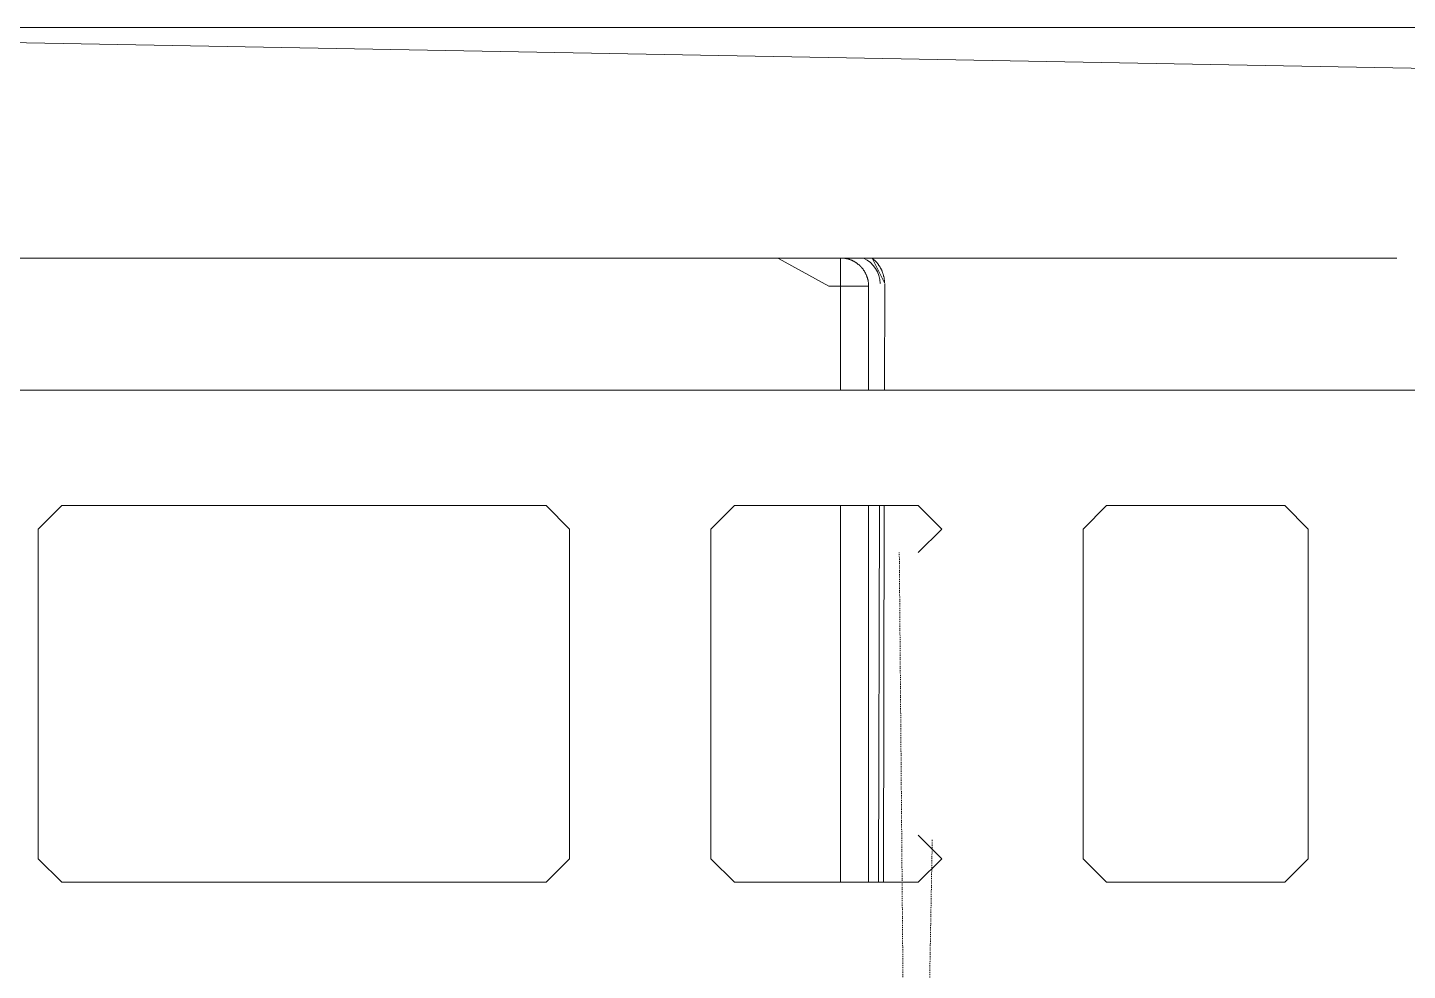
# Model space of a CAD drawing. Header units: millimetres. Extents: x 521 to 148073, y -17811 to 32040.
# Drawn here: x 59702.7 to 59855, y 10004.8 to 10108.9 of the extents above; entities that cross this region are included whole.
import ezdxf

# ---------------------------------------------------------------- set-up
doc = ezdxf.new("R2010")
doc.units = ezdxf.units.MM
doc.linetypes.add('PDF_IMPORT', pattern=[1, 0.8, -0.2])
doc.layers.add('Datové rozvody', color=6, linetype='Continuous')
doc.layers.add('PDF_Geometrie', color=7, linetype='Continuous', true_color=0xbdbdbd)

# ---------------------------------------------------------------- blocks, each defined once
blk = doc.blocks.new('projektor')
at = {"layer": 'PDF_Geometrie', "lineweight": 13}
for points in [[(86305.16, 15171.43), (86305.16, 15164.73), (86301.88, 14986.7), (86298.84, 14983.16)], [(86306.43, 14986.65), (86306.43, 15164.78)], [(86267.48, 15160.56), (86267.48, 14990.87)], [(86281.65, 14998.01), (86281.65, 15153.42)], [(86214.63, 15141.37), (86217.16, 15143.9)], [(86217.16, 15143.9), (86252.56, 15143.9)], [(86252.56, 15143.9), (86255.09, 15141.37)], [(86214.63, 15089.37), (86214.63, 15141.37)], [(86255.09, 15141.37), (86255.09, 15089.37)], [(86217.16, 15086.84), (86214.63, 15089.37)], [(86255.09, 15089.37), (86252.56, 15086.84)], [(86252.56, 15086.84), (86217.16, 15086.84)], [(86214.63, 15069.14), (86217.16, 15071.67)], [(86217.16, 15071.67), (86252.56, 15071.67)], [(86252.56, 15071.67), (86255.09, 15069.14)], [(86214.63, 15049.41), (86214.63, 15069.14)], [(86255.09, 15069.14), (86255.09, 15049.41)], [(86278.65, 15059.02), (86281.64, 15064.42)], [(86278.65, 15059.02), (86278.65, 15054.73)], [(86255.09, 15057.76), (86214.63, 15057.76)], [(86267.48, 15057.76), (86281.65, 15057.76)], [(86281.65, 15057.27), (86281.64, 15057.26), (86281.64, 15057.22), (86281.63, 15057.17), (86281.62, 15057.12), (86281.6, 15057.07), (86281.59, 15057.02), (86281.58, 15056.97), (86281.57, 15056.93), (86281.55, 15056.88), (86281.54, 15056.83), (86281.52, 15056.79), (86281.51, 15056.74), (86281.49, 15056.69), (86281.47, 15056.65), (86281.45, 15056.6), (86281.43, 15056.55), (86281.41, 15056.51), (86281.39, 15056.46), (86281.37, 15056.42), (86281.35, 15056.38), (86281.33, 15056.33), (86281.3, 15056.29), (86281.28, 15056.25), (86281.25, 15056.2), (86281.23, 15056.16), (86281.2, 15056.12), (86281.17, 15056.08), (86281.14, 15056.04), (86281.12, 15056), (86281.09, 15055.96), (86281.06, 15055.92), (86281.03, 15055.88), (86280.99, 15055.84), (86280.96, 15055.8), (86280.93, 15055.76), (86280.9, 15055.73), (86280.86, 15055.69), (86280.83, 15055.66), (86280.79, 15055.62), (86280.76, 15055.59), (86280.72, 15055.55), (86280.69, 15055.52), (86280.65, 15055.48), (86280.61, 15055.45), (86280.57, 15055.42), (86280.54, 15055.39), (86280.5, 15055.36), (86280.46, 15055.33), (86280.42, 15055.3), (86280.38, 15055.27), (86280.33, 15055.24), (86280.29, 15055.22), (86280.25, 15055.19), (86280.21, 15055.16), (86280.17, 15055.14), (86280.12, 15055.12), (86280.08, 15055.09), (86280.04, 15055.07), (86279.99, 15055.05), (86279.95, 15055.02), (86279.9, 15055), (86279.86, 15054.98), (86279.81, 15054.96), (86279.76, 15054.95), (86279.72, 15054.93), (86279.67, 15054.91), (86279.63, 15054.89), (86279.58, 15054.88), (86279.53, 15054.86), (86279.48, 15054.85), (86279.44, 15054.84), (86279.39, 15054.82), (86279.34, 15054.81), (86279.29, 15054.8), (86279.24, 15054.79), (86279.19, 15054.78), (86279.14, 15054.77), (86279.1, 15054.77), (86279.05, 15054.76), (86279, 15054.75), (86278.95, 15054.75), (86278.9, 15054.74), (86278.85, 15054.74), (86278.8, 15054.74), (86278.75, 15054.74), (86278.7, 15054.73), (86278.65, 15054.73)], [(86255.09, 15054.73), (86214.63, 15054.73)], [(86255.09, 15053.57), (86214.63, 15053.66)], [(86278.65, 15054.73), (86267.48, 15054.73)], [(86278.88, 15053.01), (86267.48, 15053.04), (86267.48, 15053.54)], [(86255.09, 15053.07), (86214.63, 15053.15)], [(86219.69, 15049.41), (86217.16, 15046.88), (86214.63, 15049.41)], [(86255.09, 15049.41), (86252.56, 15046.88), (86250.03, 15049.41)], [(86214.63, 15029.18), (86217.16, 15031.71)], [(86217.16, 15031.71), (86252.56, 15031.71)], [(86252.56, 15031.71), (86255.09, 15029.18)], [(86214.63, 15010.05), (86214.63, 15029.18)], [(86255.09, 15029.18), (86255.09, 15010.05)], [(86217.16, 15007.52), (86214.63, 15010.05)], [(86255.09, 15010.05), (86252.56, 15007.52)], [(86252.56, 15007.52), (86217.16, 15007.52)]]:
    blk.add_lwpolyline(points, dxfattribs=at)
for points in [[(86278.89, 15053.48), (86278.89, 15053.48), (86278.89, 15053.49), (86278.89, 15053.49), (86278.89, 15053.49), (86278.89, 15053.5), (86278.89, 15053.5), (86278.89, 15053.5), (86278.89, 15053.51), (86278.89, 15053.51), (86278.89, 15053.51), (86278.89, 15053.51)], [(86281.65, 15054.34), (86281.63, 15054.33), (86281.6, 15054.28), (86281.56, 15054.24), (86281.53, 15054.2), (86281.49, 15054.16), (86281.45, 15054.12), (86281.42, 15054.08), (86281.38, 15054.04), (86281.34, 15054), (86281.3, 15053.97), (86281.26, 15053.93), (86281.22, 15053.89), (86281.18, 15053.86), (86281.14, 15053.82), (86281.1, 15053.79), (86281.05, 15053.76), (86281.01, 15053.72), (86280.97, 15053.69), (86280.92, 15053.66), (86280.88, 15053.63), (86280.83, 15053.6), (86280.79, 15053.57), (86280.74, 15053.54), (86280.69, 15053.51), (86280.65, 15053.48), (86280.6, 15053.46), (86280.55, 15053.43), (86280.5, 15053.4), (86280.45, 15053.38), (86280.41, 15053.36), (86280.36, 15053.33), (86280.31, 15053.31), (86280.26, 15053.29), (86280.21, 15053.27), (86280.16, 15053.25), (86280.11, 15053.23), (86280.05, 15053.21), (86280, 15053.19), (86279.95, 15053.18), (86279.9, 15053.16), (86279.85, 15053.15), (86279.79, 15053.13), (86279.74, 15053.12), (86279.69, 15053.1), (86279.64, 15053.09), (86279.58, 15053.08), (86279.53, 15053.07), (86279.48, 15053.06), (86279.42, 15053.05), (86279.37, 15053.05), (86279.31, 15053.04), (86279.26, 15053.03), (86279.21, 15053.03), (86279.15, 15053.02), (86279.1, 15053.02), (86279.04, 15053.02), (86278.99, 15053.01), (86278.93, 15053.01)]]:
    blk.add_lwpolyline(points, close=True, dxfattribs=at)
at = {"layer": 'PDF_Geometrie', "linetype": 'PDF_IMPORT', "lineweight": 13, "ltscale": 0.013066}
blk.add_lwpolyline([(86219.18, 15047.9), (86098.43, 15050.14), (86250.03, 15051.44)], dxfattribs=at)
at = {"layer": 'PDF_Geometrie', "lineweight": 13}
blk.add_arc((86278.9, 15056.53), 3.02, 270.7272, 335.2796, dxfattribs=at)

msp = doc.modelspace()

# ---------------------------------------------------------------- block references
at = {"layer": 'Datové rozvody', "xscale": 1.027900945623324, "yscale": 1.027900945623324, "zscale": 1.027900945623324, "rotation": 90.00000000000024}
msp.add_blockref('projektor', (75270.29, -78605.57), dxfattribs=at)

doc.saveas('drawing.dxf')
